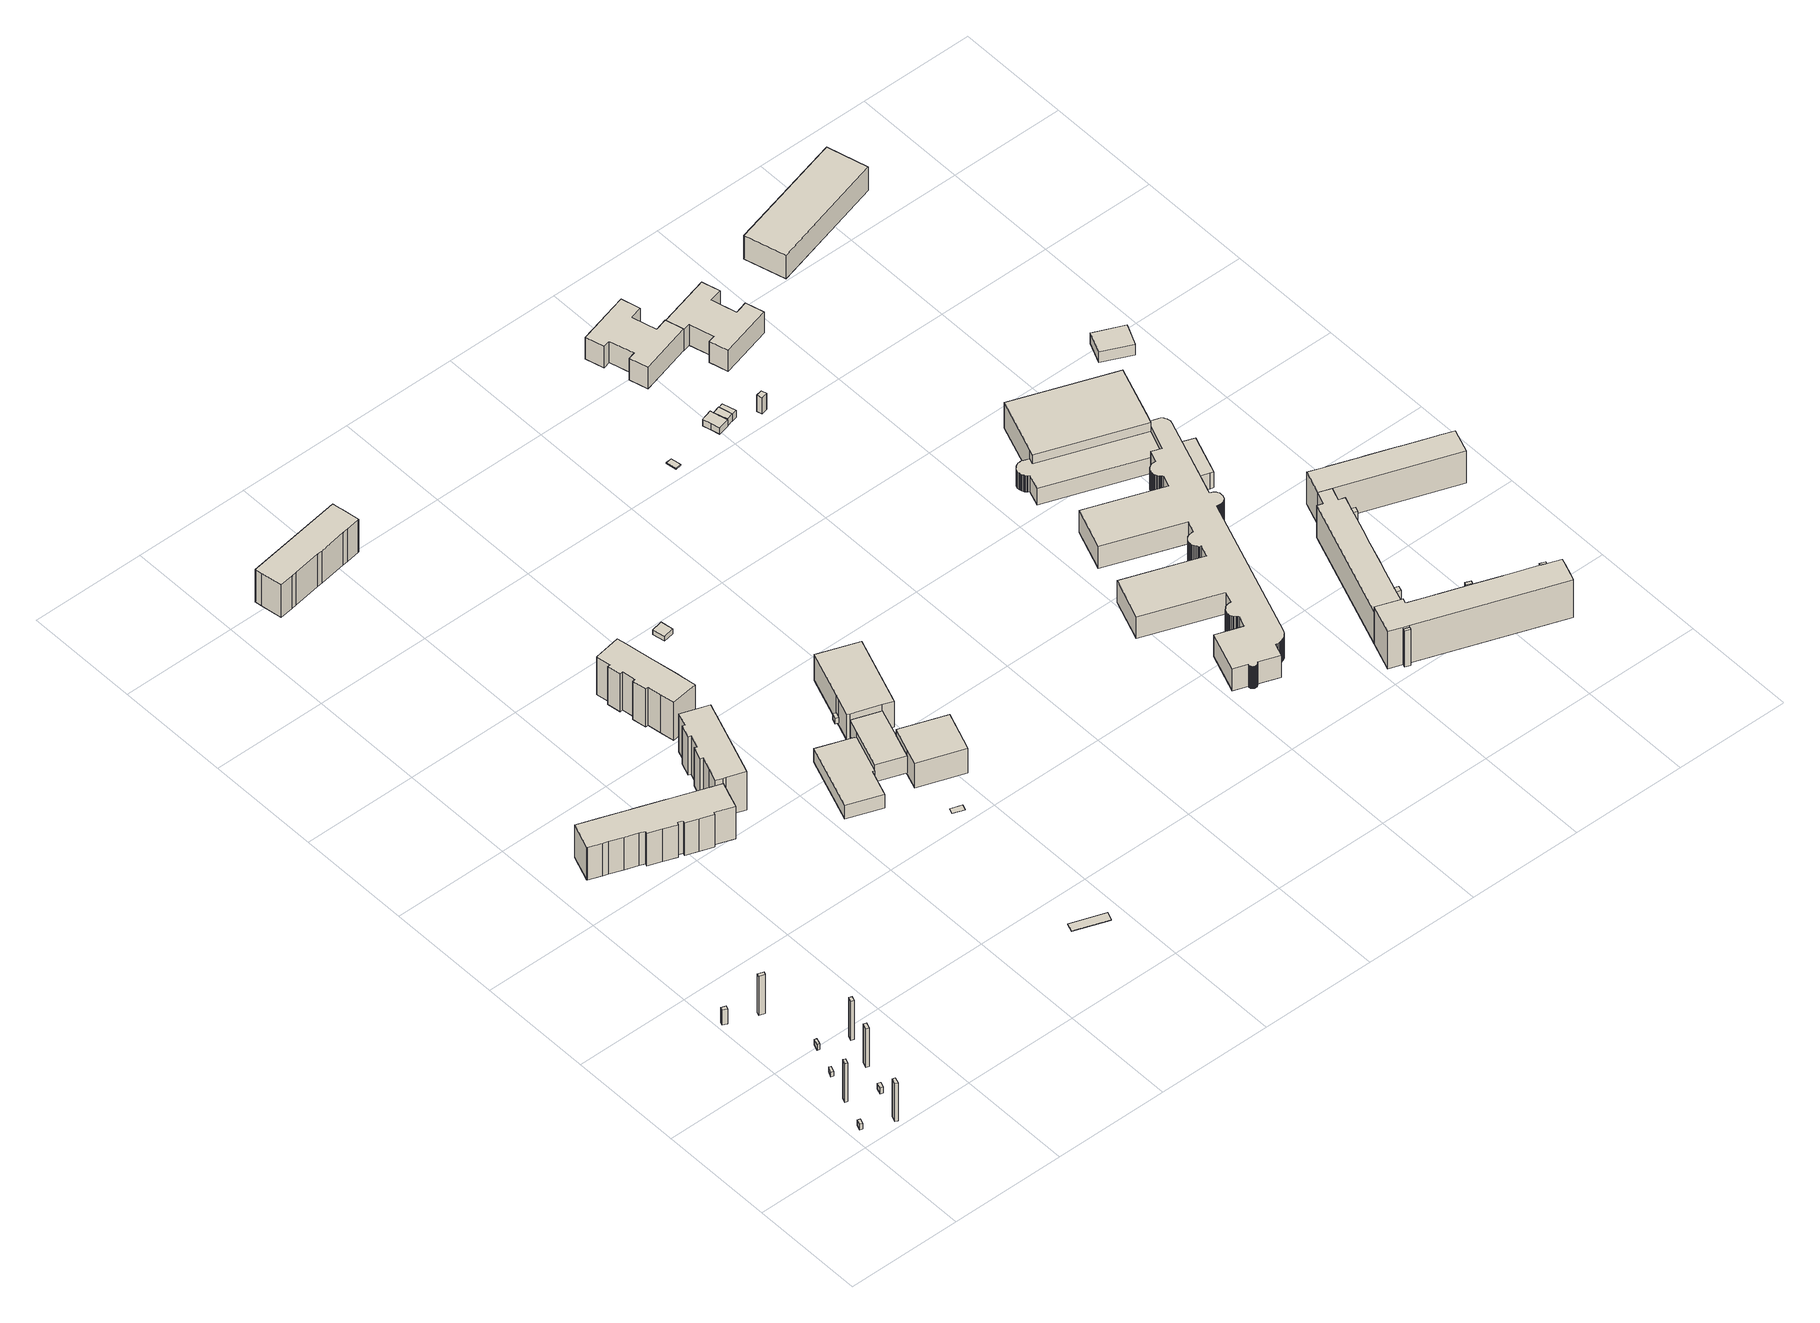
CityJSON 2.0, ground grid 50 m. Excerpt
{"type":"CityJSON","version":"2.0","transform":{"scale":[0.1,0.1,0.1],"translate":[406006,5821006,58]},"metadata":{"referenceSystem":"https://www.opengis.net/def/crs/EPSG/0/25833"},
"CityObjects":{
"building1":{"type":"Building","attributes":{"Gemeindeschluessel":"11000010","BezugspunktDach":"2200","function":"51009_1610","measuredHeight":3,"storeysAboveGround":0},"address":[{"country":"Germany","locality":"Berlin"}],"geometry":[{"type":"Solid","lod":"1","boundaries":[[[[0,1,2,3]],[[4,5,6,7]],[[4,7,3,2]],[[5,4,2,1]],[[6,5,1,0]],[[7,6,0,3]]]]}]},
"building2":{"type":"Building","attributes":{"Gemeindeschluessel":"11000010","BezugspunktDach":"2200","function":"51009_1610","measuredHeight":19.86,"storeysAboveGround":0},"address":[{"country":"Germany","locality":"Berlin"}],"geometry":[{"type":"Solid","lod":"1","boundaries":[[[[8,9,10,11]],[[12,13,14,15]],[[12,15,11,10]],[[13,12,10,9]],[[14,13,9,8]],[[15,14,8,11]]]]}]},
"building3":{"type":"Building","attributes":{"Gemeindeschluessel":"11000010","BezugspunktDach":"2200","function":"51009_1610","measuredHeight":19.66,"storeysAboveGround":0},"address":[{"country":"Germany","locality":"Berlin"}],"geometry":[{"type":"Solid","lod":"1","boundaries":[[[[16,17,18,19]],[[20,21,22,23]],[[20,23,19,18]],[[21,20,18,17]],[[22,21,17,16]],[[23,22,16,19]]]]}]},
"building4":{"type":"Building","attributes":{"Gemeindeschluessel":"11000010","BezugspunktDach":"2200","function":"51009_1610","measuredHeight":2.31,"storeysAboveGround":0},"address":[{"country":"Germany","locality":"Berlin"}],"geometry":[{"type":"Solid","lod":"1","boundaries":[[[[24,25,26,27]],[[28,29,30,31]],[[28,31,27,26]],[[29,28,26,25]],[[30,29,25,24]],[[31,30,24,27]]]]}]},
"building5":{"type":"Building","attributes":{"Gemeindeschluessel":"11000010","BezugspunktDach":"2200","function":"51009_1610","measuredHeight":7.82,"storeysAboveGround":0},"address":[{"country":"Germany","locality":"Berlin"}],"geometry":[{"type":"Solid","lod":"1","boundaries":[[[[32,33,34,35]],[[36,37,38,39]],[[36,39,35,34]],[[37,36,34,33]],[[38,37,33,32]],[[39,38,32,35]]]]}]},
"building6":{"type":"Building","attributes":{"Gemeindeschluessel":"11000010","BezugspunktDach":"2200","function":"51009_1610","measuredHeight":3,"storeysAboveGround":0},"address":[{"country":"Germany","locality":"Berlin"}],"geometry":[{"type":"Solid","lod":"1","boundaries":[[[[40,41,42,43]],[[44,45,46,47]],[[44,47,43,42]],[[45,44,42,41]],[[46,45,41,40]],[[47,46,40,43]]]]}]},
"building7":{"type":"Building","attributes":{"Gemeindeschluessel":"11000010","BezugspunktDach":"2200","function":"51009_1610","measuredHeight":3,"storeysAboveGround":0},"address":[{"country":"Germany","locality":"Berlin"}],"geometry":[{"type":"Solid","lod":"1","boundaries":[[[[48,49,50,51]],[[52,53,54,55]],[[52,55,51,50]],[[53,52,50,49]],[[54,53,49,48]],[[55,54,48,51]]]]}]},
"building8":{"type":"Building","attributes":{"Gemeindeschluessel":"11000010","BezugspunktDach":"2200","function":"51009_1610","measuredHeight":19.95,"storeysAboveGround":0},"address":[{"country":"Germany","locality":"Berlin"}],"geometry":[{"type":"Solid","lod":"1","boundaries":[[[[56,57,58,59]],[[60,61,62,63]],[[60,63,59,58]],[[61,60,58,57]],[[62,61,57,56]],[[63,62,56,59]]]]}]},
"building9":{"type":"Building","attributes":{"Gemeindeschluessel":"11000010","BezugspunktDach":"2200","function":"51009_1610","measuredHeight":20.15,"storeysAboveGround":0},"address":[{"country":"Germany","locality":"Berlin"}],"geometry":[{"type":"Solid","lod":"1","boundaries":[[[[64,65,66,67]],[[68,69,70,71]],[[68,71,67,66]],[[69,68,66,65]],[[70,69,65,64]],[[71,70,64,67]]]]}]},
"building10":{"type":"Building","attributes":{"Gemeindeschluessel":"11000010","BezugspunktDach":"2200","function":"51009_1610","measuredHeight":20.01,"storeysAboveGround":0},"address":[{"country":"Germany","locality":"Berlin"}],"geometry":[{"type":"Solid","lod":"1","boundaries":[[[[72,73,74,75]],[[76,77,78,79]],[[76,79,75,74]],[[77,76,74,73]],[[78,77,73,72]],[[79,78,72,75]]]]}]},
"building11":{"type":"Building","attributes":{"Gemeindeschluessel":"11000010","BezugspunktDach":"2200","function":"31001_1010","measuredHeight":16.95,"storeysAboveGround":5},"address":[{"country":"Germany","locality":"Berlin","thoroughfareNumber":"73, 75, 77, 79","thoroughfareName":"Riesaer Straße"}],"geometry":[{"type":"Solid","lod":"1","boundaries":[[[[80,81,82,83,84,85,86,87,88,89,90,91,92,93,94,95,96,97,98,99,100,101,102,103,104,105,106,107,108,109]],[[110,111,112,113,114,115,116,117,118,119,120,121,122,123,124,125,126,127,128,129,130,131,132,133,134,135,136,137,138,139]],[[110,139,109,108]],[[111,110,108,107]],[[112,111,107,106]],[[113,112,106,105]],[[114,113,105,104]],[[115,114,104,103]],[[116,115,103,102]],[[117,116,102,101]],[[118,117,101,100]],[[119,118,100,99]],[[120,119,99,98]],[[121,120,98,97]],[[122,121,97,96]],[[123,122,96,95]],[[124,123,95,94]],[[125,124,94,93]],[[126,125,93,92]],[[127,126,92,91]],[[128,127,91,90]],[[129,128,90,89]],[[130,129,89,88]],[[131,130,88,87]],[[132,131,87,86]],[[133,132,86,85]],[[134,133,85,84]],[[135,134,84,83]],[[136,135,83,82]],[[137,136,82,81]],[[138,137,81,80]],[[139,138,80,109]]]]}]},
"building12":{"type":"Building","attributes":{"Gemeindeschluessel":"11000010","BezugspunktDach":"2200","function":"31001_1010","measuredHeight":19.82,"storeysAboveGround":6},"address":[{"country":"Germany","locality":"Berlin","thoroughfareNumber":"1, 3, 5","thoroughfareName":"Lichtenhainer Straße"}],"geometry":[{"type":"Solid","lod":"1","boundaries":[[[[140,141,142,143,144,145,146,147,148,149,150,151,152,153,154,155,156]],[[157,158,159,160,161,162,163,164,165,166,167,168,169,170,171,172,173]],[[157,173,156,155]],[[158,157,155,154]],[[159,158,154,153]],[[160,159,153,152]],[[161,160,152,151]],[[162,161,151,150]],[[163,162,150,149]],[[164,163,149,148]],[[165,164,148,147]],[[166,165,147,146]],[[167,166,146,145]],[[168,167,145,144]],[[169,168,144,143]],[[170,169,143,142]],[[171,170,142,141]],[[172,171,141,140]],[[173,172,140,156]]]]}]},
"building13":{"type":"Building","attributes":{"Gemeindeschluessel":"11000010","BezugspunktDach":"2200","function":"31001_1010","measuredHeight":16.89,"storeysAboveGround":5},"address":[{"country":"Germany","locality":"Berlin","thoroughfareNumber":"33, 35, 37","thoroughfareName":"Martin-Riesenburger-Straße"}],"geometry":[{"type":"Solid","lod":"1","boundaries":[[[[174,175,176,177,178,179,180,181,182,183,184,185,186,187,188]],[[189,190,191,192,193,194,195,196,197,198,199,200,201,202,203]],[[189,203,188,187]],[[190,189,187,186]],[[191,190,186,185]],[[192,191,185,184]],[[193,192,184,183]],[[194,193,183,182]],[[195,194,182,181]],[[196,195,181,180]],[[197,196,180,179]],[[198,197,179,178]],[[199,198,178,177]],[[200,199,177,176]],[[201,200,176,175]],[[202,201,175,174]],[[203,202,174,188]]]]}]},
"building14":{"type":"Building","attributes":{"Gemeindeschluessel":"11000010","BezugspunktDach":"2200","function":"51009_1610","measuredHeight":0.361,"storeysAboveGround":0},"address":[{"country":"Germany","locality":"Berlin"}],"geometry":[{"type":"Solid","lod":"1","boundaries":[[[[204,205,206,207]],[[208,209,210,211]],[[208,211,207,206]],[[209,208,206,205]],[[210,209,205,204]],[[211,210,204,207]]]]}]},
"building15":{"type":"Building","attributes":{"Gemeindeschluessel":"11000010","BezugspunktDach":"2200","function":"31001_1010","measuredHeight":19.79,"storeysAboveGround":6},"address":[{"country":"Germany","locality":"Berlin","thoroughfareNumber":"11, 13, 9","thoroughfareName":"Lichtenhainer Straße"}],"geometry":[{"type":"Solid","lod":"1","boundaries":[[[[212,213,214,215,216,217,218,219,220,221,222,223,224,225,226,227,228,229,230]],[[231,232,233,234,235,236,237,238,239,240,241,242,243,244,245,246,247,248,249]],[[231,249,230,229]],[[232,231,229,228]],[[233,232,228,227]],[[234,233,227,226]],[[235,234,226,225]],[[236,235,225,224]],[[237,236,224,223]],[[238,237,223,222]],[[239,238,222,221]],[[240,239,221,220]],[[241,240,220,219]],[[242,241,219,218]],[[243,242,218,217]],[[244,243,217,216]],[[245,244,216,215]],[[246,245,215,214]],[[247,246,214,213]],[[248,247,213,212]],[[249,248,212,230]]]]}]},
"building16":{"type":"Building","attributes":{"Gemeindeschluessel":"11000010","BezugspunktDach":"2200","function":"31001_3021","measuredHeight":7.06,"storeysAboveGround":1},"address":[{"country":"Germany","locality":"Berlin","thoroughfareNumber":"2 (1)","thoroughfareName":"Lichtenhainer Straße"}],"geometry":[{"type":"Solid","lod":"1","boundaries":[[[[250,251,252,253,254,255,256,257]],[[258,259,260,261,262,263,264,265]],[[258,265,257,256]],[[259,258,256,255]],[[260,259,255,254]],[[261,260,254,253]],[[262,261,253,252]],[[263,262,252,251]],[[264,263,251,250]],[[265,264,250,257]]]]}]},
"building17":{"type":"Building","attributes":{"Gemeindeschluessel":"11000010","BezugspunktDach":"2200","function":"31001_2000","measuredHeight":0.036,"storeysAboveGround":1},"address":[{"country":"Germany","locality":"Berlin","thoroughfareNumber":"2 (2)","thoroughfareName":"Lichtenhainer Straße"}],"geometry":[{"type":"Solid","lod":"1","boundaries":[[[[266,267,268,269]],[[270,271,272,273]],[[270,273,269,268]],[[271,270,268,267]],[[272,271,267,266]],[[273,272,266,269]]]]}]},
"building18":{"type":"Building","attributes":{"name":"Sabine-Ball-Grundschule Kita","Gemeindeschluessel":"11000010","function":"31001_3021"},"address":[{"country":"Germany","locality":"Berlin","thoroughfareNumber":"2","thoroughfareName":"Lichtenhainer Straße"},{"country":"Germany","locality":"Berlin","thoroughfareNumber":"79A","thoroughfareName":"Riesaer Straße"}],"children":["building18-1","building18-2","building18-3","building18-4"]},
"building18-1":{"type":"BuildingPart","attributes":{"BezugspunktDach":"2200","measuredHeight":12.83,"storeysAboveGround":3},"parents":["building18"],"geometry":[{"type":"Solid","lod":"1","boundaries":[[[[274,275,276,277,278]],[[279,280,281,282,283]],[[279,283,278,277]],[[280,279,277,276],[284,285,286,287]],[[281,280,276,275]],[[282,281,275,274]],[[283,282,274,278]],[[286,285,284,287]]]]}]},
"building18-2":{"type":"BuildingPart","attributes":{"BezugspunktDach":"2200","measuredHeight":8.71,"storeysAboveGround":3},"parents":["building18"],"geometry":[{"type":"MultiSurface","lod":"1","boundaries":[[[287,286,288,289,290,291]],[[292,293,294,285,284,295]],[[292,295,291,290]],[[293,292,290,289]],[[285,294,288,286]],[[295,284,287,291]],[[294,293,296,289,288]],[[285,297,286,287,284]]]}]},
"building18-3":{"type":"BuildingPart","attributes":{"BezugspunktDach":"2200","measuredHeight":3,"storeysAboveGround":3},"parents":["building18"],"geometry":[{"type":"Solid","lod":"1","boundaries":[[[[298,299,300,301]],[[302,303,304,305]],[[302,305,301,300]],[[303,302,300,299]],[[305,304,298,301]],[[303,299,298,304]]]]}]},
"building18-4":{"type":"BuildingPart","attributes":{"BezugspunktDach":"2200","measuredHeight":13.32,"storeysAboveGround":3},"parents":["building18"],"geometry":[{"type":"MultiSurface","lod":"1","boundaries":[[[306,307,308,309,310,311,312,313]],[[314,315,316,317,318,319,320,321]],[[314,321,313,312]],[[315,314,304,303,299,298,312,311]],[[316,315,311,310]],[[317,316,310,309]],[[318,317,309,308]],[[319,318,308,307]],[[289,288,307,306]],[[320,319,294,293]],[[321,320,306,313]],[[298,299,303,304]],[[293,294,288,289]]]}]},
"building19":{"type":"Building","attributes":{"Gemeindeschluessel":"11000010","BezugspunktDach":"2200","function":"31001_2520","measuredHeight":2.56,"storeysAboveGround":1},"address":[{"country":"Germany","locality":"Berlin","thoroughfareNumber":"9 (1)","thoroughfareName":"Lichtenhainer Straße"}],"geometry":[{"type":"Solid","lod":"1","boundaries":[[[[322,323,324,325]],[[326,327,328,329]],[[326,329,325,324]],[[327,326,324,323]],[[328,327,323,322]],[[329,328,322,325]]]]}]},
"building20":{"type":"Building","attributes":{"Gemeindeschluessel":"11000010","BezugspunktDach":"2200","function":"51009_1611","measuredHeight":0.536,"storeysAboveGround":0},"address":[{"country":"Germany","locality":"Berlin"}],"geometry":[{"type":"Solid","lod":"1","boundaries":[[[[330,331,332,333]],[[334,335,336,337]],[[334,337,333,332]],[[335,334,332,331]],[[336,335,331,330]],[[337,336,330,333]]]]}]},
"building21":{"type":"Building","attributes":{"Gemeindeschluessel":"11000010","BezugspunktDach":"2200","function":"31001_2723","measuredHeight":3.78,"storeysAboveGround":1},"address":[{"country":"Germany","locality":"Berlin","thoroughfareNumber":"14 (1)","thoroughfareName":"Lichtenhainer Straße"}],"geometry":[{"type":"Solid","lod":"1","boundaries":[[[[338,339,340,341,342,343,344]],[[345,346,347,348,349,350,351]],[[345,351,344,343]],[[346,345,343,342]],[[347,346,342,341]],[[348,347,341,340]],[[349,348,340,339]],[[350,349,339,338]],[[351,350,338,344]]]]}]},
"building22":{"type":"Building","attributes":{"Gemeindeschluessel":"11000010","BezugspunktDach":"2200","function":"51009_1610","measuredHeight":4.01,"storeysAboveGround":0},"address":[{"country":"Germany","locality":"Berlin"}],"geometry":[{"type":"Solid","lod":"1","boundaries":[[[[352,353,354,355,356]],[[357,358,359,360,361]],[[357,361,356,355]],[[358,357,355,354]],[[359,358,354,353]],[[360,359,353,352]],[[361,360,352,356]]]]}]},
"building23":{"type":"Building","attributes":{"Gemeindeschluessel":"11000010","BezugspunktDach":"2200","function":"31001_2723","measuredHeight":3.41,"storeysAboveGround":1},"address":[{"country":"Germany","locality":"Berlin","thoroughfareNumber":"14 (2)","thoroughfareName":"Lichtenhainer Straße"}],"geometry":[{"type":"Solid","lod":"1","boundaries":[[[[362,363,364,365]],[[366,367,368,369]],[[366,369,365,364]],[[367,366,364,363]],[[368,367,363,362]],[[369,368,362,365]]]]}]},
"building24":{"type":"Building","attributes":{"Gemeindeschluessel":"11000010","BezugspunktDach":"2200","function":"31001_3021","measuredHeight":11.07,"storeysAboveGround":3},"address":[{"country":"Germany","locality":"Berlin","thoroughfareNumber":"73 (2)","thoroughfareName":"Adele-Sandrock-Straße"}],"geometry":[{"type":"Solid","lod":"1","boundaries":[[[[370,371,372,373,374,375,376,377,378,379,380,381]],[[382,383,384,385,386,387,388,389,390,391,392,393]],[[382,393,381,380]],[[383,382,380,379]],[[384,383,379,378]],[[385,384,378,377]],[[386,385,377,376]],[[387,386,376,375]],[[388,387,375,374]],[[389,388,374,373]],[[390,389,373,372]],[[391,390,372,371]],[[392,391,371,370]],[[393,392,370,381]]]]}]},
"building25":{"type":"Building","attributes":{"Gemeindeschluessel":"11000010","BezugspunktDach":"2200","function":"31001_2723","measuredHeight":8.47,"storeysAboveGround":1},"address":[{"country":"Germany","locality":"Berlin","thoroughfareNumber":"14 (3)","thoroughfareName":"Lichtenhainer Straße"}],"geometry":[{"type":"Solid","lod":"1","boundaries":[[[[394,395,396,397]],[[398,399,400,401]],[[398,401,397,396]],[[399,398,396,395]],[[400,399,395,394]],[[401,400,394,397]]]]}]},
"building26":{"type":"Building","attributes":{"name":"Kolibri-Grundschule","Gemeindeschluessel":"11000010","function":"31001_3021"},"address":[{"country":"Germany","locality":"Berlin","thoroughfareNumber":"9","thoroughfareName":"Schönewalder Straße"}],"children":["building26-1","building26-2","building26-3"]},
"building26-1":{"type":"BuildingPart","attributes":{"BezugspunktDach":"2200","measuredHeight":11.46,"storeysAboveGround":3},"parents":["building26"],"geometry":[{"type":"MultiSurface","lod":"1","boundaries":[[[402,403,404,405,406,407,408,409,410,411,412,413,414,415,416,417,418,419,420,421,422,423,424,425,426,427,428,429,430,431,432,433,434,435,436,437,438,439,440,441,442,443,444,445,446,447,448,449,450,451,452,453,454,455,456,457,458,459,460,461,462,463,464,465,466,467,468,469,470,471,472,473,474,475,476,477,478,479,480,481,482,483,484,485,486,487,488,489,490,491,492,493,494,495,496,497,498,499,500,501,502,503,504,505,506,507,508,509,510,511,512,513,514,515,516,517,518,519,520,521,522,523,524,525,526,527,528,529,530,531,532,533,534,535,536,537,538,539,540,541,542,543,544,545,546,547,548,549,550,551,552,553,554,555,556,557,558,559,560,561,562,563,564]],[[565,566,567,568,569,570,571,572,573,574,575,576,577,578,579,580,581,582,583,584,585,586,587,588,589,590,591,592,593,594,595,596,597,598,599,600,601,602,603,604,605,606,607,608,609,610,611,612,613,614,615,616,617,618,619,620,621,622,623,624,625,626,627,628,629,630,631,632,633,634,635,636,637,638,639,640,641,642,643,644,645,646,647,648,649,650,651,652,653,654,655,656,657,658,659,660,661,662,663,664,665,666,667,668,669,670,671,672,673,674,675,676,677,678,679,680,681,682,683,684,685,686,687,688,689,690,691,692,693,694,695,696,697,698,699,700,701,702,703,704,705,706,707,708,709,710,711,712,713,714,715,716,717,718,719,720,721,722,723,724,725,726,727]],[[565,727,564,563]],[[566,565,563,562]],[[567,566,562,561]],[[568,567,561,560]],[[569,568,560,559]],[[570,569,559,558]],[[571,570,558,557]],[[572,571,557,556]],[[573,572,556,555]],[[574,573,555,554]],[[575,574,554,553]],[[576,575,553,552]],[[577,576,552,551]],[[578,577,551,550]],[[579,578,550,549]],[[580,579,549,548]],[[581,580,548,547]],[[582,581,547,546]],[[583,582,546,545]],[[584,583,545,544]],[[585,584,544,543]],[[586,585,543,542]],[[587,586,542,541]],[[588,587,541,540]],[[589,588,540,539]],[[590,589,539,538]],[[591,590,538,537]],[[592,591,537,536]],[[593,592,536,535]],[[594,593,535,534]],[[595,594,534,533]],[[596,595,533,532]],[[597,596,532,531]],[[598,597,531,530]],[[599,598,530,529]],[[600,599,529,528]],[[601,600,528,527]],[[602,601,527,526]],[[603,602,526,525]],[[604,603,525,524]],[[605,604,524,523]],[[606,605,523,522]],[[607,606,522,521]],[[608,607,521,520]],[[609,608,520,519]],[[610,609,519,518]],[[611,610,518,517]],[[612,611,517,516]],[[613,612,516,515]],[[614,613,515,514]],[[615,614,514,513]],[[616,615,513,512]],[[617,616,512,511]],[[618,617,511,510]],[[619,618,510,509]],[[620,619,509,508]],[[621,620,508,507]],[[622,621,507,506]],[[728,729,622,506,505]],[[730,728,623,505,504]],[[625,624,504,503]],[[626,625,503,502]],[[627,626,502,501]],[[628,627,501,500]],[[629,628,500,499]],[[630,629,499,498]],[[631,630,498,497]],[[632,631,497,496]],[[633,632,496,495]],[[634,633,495,494]],[[635,634,494,493]],[[636,635,493,492]],[[637,636,492,491]],[[638,637,491,490]],[[639,638,490,489]],[[640,639,640,731,732,733,489,488]],[[641,640,488,487]],[[642,641,487,486]],[[643,642,486,485]],[[644,643,485,484]],[[645,644,484,483]],[[646,645,483,482]],[[647,646,482,481]],[[648,647,481,480]],[[649,648,480,479]],[[650,649,479,478]],[[651,650,478,477]],[[652,651,477,476]],[[653,652,476,475]],[[654,653,475,474]],[[655,654,474,473]],[[656,655,473,472]],[[657,656,472,471]],[[658,657,471,470]],[[659,658,470,469]],[[660,659,469,468]],[[661,660,468,467]],[[662,661,467,466]],[[663,662,466,465]],[[664,663,465,464]],[[665,664,464,463]],[[666,665,463,462]],[[667,666,462,461]],[[668,667,461,460]],[[669,668,460,459]],[[670,669,459,458]],[[671,670,458,457]],[[672,671,457,456]],[[673,672,456,455]],[[674,673,455,454]],[[675,674,454,453]],[[676,675,453,452]],[[677,676,452,451]],[[678,677,451,450]],[[679,678,450,449]],[[680,679,449,448]],[[681,680,448,447]],[[682,681,447,446]],[[683,682,446,445]],[[684,683,445,444]],[[685,684,444,443]],[[686,685,443,442]],[[687,686,442,441]],[[688,687,441,440]],[[689,688,440,439]],[[690,689,439,438]],[[691,690,438,437]],[[692,691,437,436]],[[693,692,436,435]],[[694,693,435,434]],[[695,694,434,433]],[[696,695,433,432]],[[697,696,432,431]],[[698,697,431,430]],[[699,698,430,429]],[[700,699,429,428]],[[701,700,428,427]],[[702,701,427,426]],[[703,702,426,425]],[[704,703,425,424]],[[705,704,424,423]],[[706,705,423,422]],[[707,706,422,421]],[[708,707,421,420]],[[709,708,420,419]],[[710,709,419,418]],[[711,710,418,417]],[[712,711,417,416]],[[713,712,416,415]],[[714,713,415,414]],[[715,714,414,413]],[[716,715,413,412]],[[717,716,412,411]],[[718,717,411,410]],[[719,718,410,409]],[[720,719,409,408]],[[721,720,408,407]],[[722,721,407,406]],[[723,722,406,405]],[[724,723,405,404]],[[725,724,404,403]],[[726,725,403,402]],[[727,726,402,564]],[[734,623,622,729,728]],[[624,623,728,730]],[[733,732,731,640,639]]]}]},
"building26-2":{"type":"BuildingPart","attributes":{"BezugspunktDach":"2200","measuredHeight":8.05,"storeysAboveGround":3},"parents":["building26"],"geometry":[{"type":"MultiSurface","lod":"1","boundaries":[[[735,736,737,732,731]],[[639,738,739,740,640]],[[738,639,732,737]],[[739,738,737,736]],[[740,739,736,735]],[[640,740,735,731]],[[640,741,731,732,639]]]}]},
"building26-3":{"type":"BuildingPart","attributes":{"BezugspunktDach":"2200","measuredHeight":8.52,"storeysAboveGround":3},"parents":["building26"],"geometry":[{"type":"MultiSurface","lod":"1","boundaries":[[[729,728,730,742,743,744,745,746,747,748,749,750,751,752,753,754,755,756,757,758,759,760,761,762,763,764,765,766,767,768,769]],[[770,771,772,773,774,775,776,777,778,779,780,781,782,783,784,785,786,787,788,789,790,791,792,793,794,795,796,797,798,799,800]],[[770,800,769,768]],[[771,770,768,767]],[[772,771,767,766]],[[773,772,766,765]],[[774,773,765,764]],[[775,774,764,763]],[[776,775,763,762]],[[777,776,762,761]],[[778,777,761,760]],[[779,778,760,759]],[[780,779,759,758]],[[781,780,758,757]],[[782,781,757,756]],[[783,782,756,755]],[[784,783,755,754]],[[785,784,754,753]],[[786,785,753,752]],[[787,786,752,751]],[[788,787,751,750]],[[789,788,750,749]],[[790,789,749,748]],[[791,790,748,747]],[[792,791,747,746]],[[793,792,746,745]],[[794,793,745,744]],[[795,794,744,743]],[[796,795,743,742]],[[797,796,742,730]],[[798,797,730,624,623,728]],[[799,798,623,622]],[[800,799,729,769]],[[728,623,624,730]],[[622,623,728,729]]]}]},
"building27":{"type":"Building","attributes":{"Gemeindeschluessel":"11000010","BezugspunktDach":"2200","function":"31001_3021","measuredHeight":10.88,"storeysAboveGround":3},"address":[{"country":"Germany","locality":"Berlin","thoroughfareNumber":"73 (1)","thoroughfareName":"Adele-Sandrock-Straße"}],"geometry":[{"type":"Solid","lod":"1","boundaries":[[[[801,802,803,804,805,806,807,808,809,810,811,812]],[[813,814,815,816,817,818,819,820,821,822,823,824]],[[813,824,812,811]],[[814,813,811,810]],[[815,814,810,809]],[[816,815,809,808]],[[817,816,808,807]],[[818,817,807,806]],[[819,818,806,805]],[[820,819,805,804]],[[821,820,804,803]],[[822,821,803,802]],[[823,822,802,801]],[[824,823,801,812]]]]}]},
"building28":{"type":"Building","attributes":{"Gemeindeschluessel":"11000010","function":"31001_1010"},"address":[{"country":"Germany","locality":"Berlin","thoroughfareNumber":"2, 4, 6, 8","thoroughfareName":"Schönewalder Straße"}],"children":["building28-1","building28-2","building28-3","building28-4","building28-5"]},
"building28-1":{"type":"BuildingPart","attributes":{"BezugspunktDach":"2200","measuredHeight":16.58,"storeysAboveGround":5},"parents":["building28"],"geometry":[{"type":"MultiSurface","lod":"1","boundaries":[[[825,826,827,828,829,830,831,832,833,834,835,836,837,838,839,840]],[[841,842,843,844,845,846,847,848,849,850,851,852,853,854,855,856]],[[841,856,840,839]],[[842,841,839,838]],[[843,842,838,837]],[[844,843,837,836]],[[845,844,836,835]],[[846,845,835,834]],[[847,846,834,833]],[[848,847,857,858]],[[849,848,832,831]],[[859,860,849,831,830]],[[851,850,830,829]],[[861,862,829,828]],[[852,851,863,864]],[[853,852,828,827]],[[854,853,827,865,866]],[[855,854,826,825]],[[856,855,825,840]],[[858,857,833,832]],[[850,849,860,859]],[[864,863,862,861]],[[866,865,827,826]]]}]},
"building28-2":{"type":"BuildingPart","attributes":{"BezugspunktDach":"2200","measuredHeight":3,"storeysAboveGround":5},"parents":["building28"],"geometry":[{"type":"Solid","lod":"1","boundaries":[[[[867,868,862,861]],[[863,869,870,864]],[[869,863,862,868]],[[870,869,868,867]],[[864,870,867,861]],[[863,864,861,862]]]]}]},
"building28-3":{"type":"BuildingPart","attributes":{"BezugspunktDach":"2200","measuredHeight":16.95,"storeysAboveGround":5},"parents":["building28"],"geometry":[{"type":"MultiSurface","lod":"1","boundaries":[[[871,872,873,874]],[[865,875,876,866]],[[827,826,874,873]],[[875,865,873,872]],[[876,875,872,871]],[[866,876,871,874]],[[865,866,877,826,827]]]}]},
"building28-4":{"type":"BuildingPart","attributes":{"BezugspunktDach":"2200","measuredHeight":3,"storeysAboveGround":5},"parents":["building28"],"geometry":[{"type":"Solid","lod":"1","boundaries":[[[[878,879,860,859]],[[849,880,881,850]],[[850,859,850,849]],[[880,849,860,879]],[[881,880,879,878]],[[850,881,878,859]],[[849,850,859,860]]]]}]},
"building28-5":{"type":"BuildingPart","attributes":{"BezugspunktDach":"2200","measuredHeight":16.93,"storeysAboveGround":5},"parents":["building28"],"geometry":[{"type":"MultiSurface","lod":"1","boundaries":[[[882,883,884,885]],[[857,886,887,858]],[[833,832,885,884]],[[886,857,884,883]],[[887,886,883,882]],[[858,887,882,885]],[[857,858,832,833]]]}]},
"building29":{"type":"Building","attributes":{"Gemeindeschluessel":"11000010","function":"31001_1010"},"address":[{"country":"Germany","locality":"Berlin","thoroughfareNumber":"81, 83, 85, 87, 89","thoroughfareName":"Riesaer Straße"}],"children":["building29-1","building29-2","building29-3","building29-4","building29-5","building29-6"]},
"building29-1":{"type":"BuildingPart","attributes":{"BezugspunktDach":"2200","measuredHeight":19.5,"storeysAboveGround":6},"parents":["building29"],"geometry":[{"type":"MultiSurface","lod":"1","boundaries":[[[888,889,890,891,892,893,894,895,896,897,898,899,900,901,902,903,904,905]],[[906,907,908,909,910,911,912,913,914,915,916,917,918,919,920,921,922,923]],[[906,923,905,904]],[[907,906,904,903]],[[908,907,903,902]],[[909,908,902,901]],[[924,925,901,900]],[[910,909,926,927]],[[911,910,900,899]],[[912,911,928,929]],[[913,912,898,897]],[[897,930,931]],[[932,933,895,894]],[[916,915,934,935]],[[918,917,893,892]],[[919,918,892,891]],[[920,919,891,890]],[[921,920,890,889]],[[922,921,936,921,922,937,938,889,888]],[[923,922,888,905]],[[927,926,925,924]],[[929,928,899,898]],[[939,940,941,942,943]],[[935,934,933,932]],[[938,937,922,921,936]]]}]},
"building29-2":{"type":"BuildingPart","attributes":{"BezugspunktDach":"2200","measuredHeight":3.77,"storeysAboveGround":6},"parents":["building29"],"geometry":[{"type":"Solid","lod":"1","boundaries":[[[[943,944,945,942]],[[946,947,940,941]],[[946,941,942,945]],[[947,946,945,944]],[[940,947,944,943]],[[941,940,943,942]]]]}]},
"building29-3":{"type":"BuildingPart","attributes":{"BezugspunktDach":"2200","measuredHeight":19.73,"storeysAboveGround":6},"parents":["building29"],"geometry":[{"type":"MultiSurface","lod":"1","boundaries":[[[948,949,950,951]],[[952,953,929,928]],[[952,928,951,950]],[[953,952,950,949]],[[929,953,949,948]],[[954,899,898,955,948,951]],[[928,929,955,898,899,954]]]}]},
"building29-4":{"type":"BuildingPart","attributes":{"BezugspunktDach":"2200","measuredHeight":19.01,"storeysAboveGround":6},"parents":["building29"],"geometry":[{"type":"MultiSurface","lod":"1","boundaries":[[[932,956,957,933]],[[958,959,935,934]],[[958,934,933,957]],[[959,958,957,956]],[[935,959,956,932]],[[934,935,960,932,933,961]]]}]},
"building29-5":{"type":"BuildingPart","attributes":{"BezugspunktDach":"2200","measuredHeight":11.18,"storeysAboveGround":6},"parents":["building29"],"geometry":[{"type":"Solid","lod":"1","boundaries":[[[[924,962,963,925]],[[964,965,927,926]],[[964,926,925,963]],[[965,964,963,962]],[[927,965,962,924]],[[927,924,925,926]]]]}]},
"building29-6":{"type":"BuildingPart","attributes":{"BezugspunktDach":"2200","measuredHeight":18.68,"storeysAboveGround":6},"parents":["building29"],"geometry":[{"type":"Solid","lod":"1","boundaries":[[[[966,938,937,967]],[[922,921,968,969]],[[922,969,967,937]],[[968,921,938,966]],[[969,968,966,967]],[[922,937,938,921]]]]}]},
"building30":{"type":"Building","attributes":{"Gemeindeschluessel":"11000010","BezugspunktDach":"2200","function":"31001_3021","measuredHeight":13.22,"storeysAboveGround":2},"address":[{"country":"Germany","locality":"Berlin","thoroughfareNumber":"9 (1)","thoroughfareName":"Schönewalder Straße"}],"geometry":[{"type":"Solid","lod":"1","boundaries":[[[[970,971,972,973,974,975]],[[795,976,977,978,797,796]],[[795,796,975,974]],[[976,795,974,973]],[[977,976,973,972]],[[978,977,972,971]],[[797,978,971,970]],[[796,797,970,975]]]]}]},
"building31":{"type":"Building","attributes":{"Gemeindeschluessel":"11000010","function":"31001_1010"},"address":[{"country":"Germany","locality":"Berlin","thoroughfareNumber":"11, 13, 7, 9","thoroughfareName":"Branitzer Straße"}],"children":["building31-1","building31-2","building31-3","building31-4","building31-5"]},
"building31-1":{"type":"BuildingPart","attributes":{"BezugspunktDach":"2200","measuredHeight":16.55,"storeysAboveGround":5},"parents":["building31"],"geometry":[{"type":"MultiSurface","lod":"1","boundaries":[[[836,979,980,981,982,983,984,985,986,987,988,989,837]],[[990,991,992,993,994,995,996,997,998,999,1000,844,843]],[[990,843,837,989]],[[991,990,989,988]],[[1001,1002,988,987]],[[992,991,1003,1004]],[[993,992,987,986]],[[1005,1006,1007,1008,994,993,986,985]],[[995,994,985,984]],[[996,995,1009,1010,1011,1012,984,983]],[[997,996,983,982]],[[1013,1014,1015,982,981]],[[999,998,981,980]],[[1000,999,980,979]],[[844,1000,979,836]],[[843,844,836,837]],[[1004,1003,1002,1001]],[[1008,1007,1006,1005]],[[1012,1011,1010,1009]],[[998,997,1015,1014,1013]]]}]},
"building31-2":{"type":"BuildingPart","attributes":{"BezugspunktDach":"2200","measuredHeight":2.31,"storeysAboveGround":5},"parents":["building31"],"geometry":[{"type":"Solid","lod":"1","boundaries":[[[[1013,1016,1017,1014]],[[1018,1019,998,997]],[[1018,997,1014,1017]],[[1019,1018,1017,1016]],[[998,1019,1016,1013]],[[997,998,997,1014]],[[1013,1014,997,998]]]]}]},
"building31-3":{"type":"BuildingPart","attributes":{"BezugspunktDach":"2200","measuredHeight":2.09,"storeysAboveGround":5},"parents":["building31"],"geometry":[{"type":"Solid","lod":"1","boundaries":[[[[1001,1020,1021,1002]],[[1022,1023,1004,1003]],[[1022,1003,1002,1021]],[[1023,1022,1021,1020]],[[1004,1023,1020,1001]],[[1004,1001,1002,1003]]]]}]},
"building31-4":{"type":"BuildingPart","attributes":{"BezugspunktDach":"2200","measuredHeight":2.18,"storeysAboveGround":5},"parents":["building31"],"geometry":[{"type":"Solid","lod":"1","boundaries":[[[[1005,1024,1025,1006]],[[1026,1027,1008,1007]],[[1026,1007,1006,1025]],[[1027,1026,1025,1024]],[[1008,1027,1024,1005]],[[1007,1008,1005,1006]]]]}]},
"building31-5":{"type":"BuildingPart","attributes":{"BezugspunktDach":"2200","measuredHeight":3,"storeysAboveGround":5},"parents":["building31"],"geometry":[{"type":"MultiSurface","lod":"1","boundaries":[[[1011,1028,1029,1012]],[[1030,1031,1010,1009]],[[1030,1009,1012,1029]],[[1031,1030,1029,1028]],[[1010,1031,1028,1011]],[[1009,1010,1032,1011,1012]]]}]},
"building32":{"type":"Building","attributes":{"Gemeindeschluessel":"11000010","BezugspunktDach":"2200","function":"31001_3021","measuredHeight":12.14,"storeysAboveGround":3},"address":[{"country":"Germany","locality":"Berlin","thoroughfareNumber":"73","thoroughfareName":"Adele-Sandrock-Straße"}],"geometry":[{"type":"Solid","lod":"1","boundaries":[[[[1033,1034,1035,1036]],[[1037,1038,1039,1040]],[[1037,1040,1036,1035]],[[1038,1037,1035,1034]],[[1039,1038,1034,1033]],[[1040,1039,1033,1036]]]]}]},
"building33":{"type":"Building","attributes":{"Gemeindeschluessel":"11000010","BezugspunktDach":"2200","function":"31001_2500","measuredHeight":5.46,"storeysAboveGround":1},"address":[{"country":"Germany","locality":"Berlin","thoroughfareNumber":"23 (1)","thoroughfareName":"Adele-Sandrock-Straße"}],"geometry":[{"type":"Solid","lod":"1","boundaries":[[[[1041,1042,1043,1044]],[[1045,1046,1047,1048]],[[1045,1048,1044,1043]],[[1046,1045,1043,1042]],[[1047,1046,1042,1041]],[[1048,1047,1041,1044]]]]}]}
},
"vertices":[
[39,57,66],[47,79,66],[36,83,66],[28,61,66],[36,83,36],[47,79,36],[39,57,36],[28,61,36],
[90,197,237],[98,219,237],[87,223,237],[78,201,237],[87,223,38],[98,219,38],[90,197,38],[78,201,38],
[167,8,228],[176,34,228],[164,38,228],[155,13,228],[164,38,31],[176,34,31],[167,8,31],[155,13,31],
[137,328,61],[147,354,61],[137,358,61],[126,332,61],[137,358,37],[147,354,37],[137,328,37],[126,332,37],
[25,786,110],[30,800,110],[10,808,110],[5,794,110],[10,808,32],[30,800,32],[25,786,32],[5,794,32],
[217,147,65],[226,171,65],[214,176,65],[205,151,65],[214,176,35],[226,171,35],[217,147,35],[205,151,35],
[187,464,67],[196,490,67],[187,493,67],[177,467,67],[187,493,37],[196,490,37],[187,464,37],[177,467,37],
[267,281,235],[276,307,235],[264,312,235],[254,286,235],[264,312,35],[276,307,35],[267,281,35],[254,286,35],
[163,736,233],[168,749,233],[143,759,233],[138,745,233],[143,759,31],[168,749,31],[163,736,31],[138,745,31],
[318,422,235],[325,443,235],[313,447,235],[305,426,235],[313,447,34],[325,443,34],[318,422,34],[305,426,34],
[127,1676,194],[182,1656,194],[205,1648,194],[262,1627,194],[317,1607,194],[340,1599,194],[335,1588,194],[395,1566,194],[451,1546,194],[456,1557,194],[478,1549,194],[474,1537,194],[529,1518,194],[586,1497,194],[590,1508,194],[670,1479,194],[691,1539,194],[712,1595,194],[683,1606,194],[673,1609,194],[653,1617,194],[636,1623,194],[518,1666,194],[501,1672,194],[382,1715,194],[366,1721,194],[244,1765,194],[227,1771,194],[167,1793,194],[125,1677,194],[167,1793,25],[227,1771,25],[244,1765,25],[366,1721,25],[382,1715,25],[501,1672,25],[518,1666,25],[636,1623,25],[653,1617,25],[673,1609,25],[683,1606,25],[712,1595,25],[691,1539,25],[670,1479,25],[590,1508,25],[586,1497,25],[529,1518,25],[474,1537,25],[478,1549,25],[456,1557,25],[451,1546,25],[395,1566,25],[335,1588,25],[340,1599,25],[317,1607,25],[262,1627,25],[205,1648,25],[182,1656,25],[127,1676,25],[125,1677,25],
[712,1595,222],[723,1591,222],[798,1564,222],[902,1848,222],[908,1866,222],[923,1906,222],[806,1947,222],[786,1890,222],[775,1894,222],[754,1837,222],[765,1833,222],[745,1777,222],[735,1781,222],[714,1724,222],[725,1721,222],[704,1664,222],[683,1606,222],[704,1664,23],[725,1721,23],[714,1724,23],[735,1781,23],[745,1777,23],[765,1833,23],[754,1837,23],[775,1894,23],[786,1890,23],[806,1947,23],[923,1906,23],[908,1866,23],[902,1848,23],[798,1564,23],[723,1591,23],[712,1595,23],[683,1606,23],
[140,3487,215],[154,3396,215],[155,3396,215],[216,3405,215],[238,3409,215],[358,3427,215],[381,3430,215],[500,3448,215],[523,3451,215],[584,3461,215],[586,3461,215],[574,3539,215],[572,3552,215],[566,3583,215],[136,3518,215],[566,3583,46],[572,3552,46],[574,3539,46],[586,3461,46],[584,3461,46],[523,3451,46],[500,3448,46],[381,3430,46],[358,3427,46],[238,3409,46],[216,3405,46],[155,3396,46],[154,3396,46],[140,3487,46],[136,3518,46],
[1434,278,13],[1448,315,13],[1301,367,13],[1288,331,13],[1301,367,9],[1448,315,9],[1434,278,9],[1288,331,9],
[780,2240,221],[792,2242,221],[801,2184,221],[789,2182,221],[798,2122,221],[811,2123,221],[820,2063,221],[830,2003,221],[949,2020,221],[938,2086,221],[936,2103,221],[920,2199,221],[917,2220,221],[901,2318,221],[897,2341,221],[890,2382,221],[773,2363,221],[783,2300,221],[771,2299,221],[783,2300,24],[773,2363,24],[890,2382,24],[897,2341,24],[901,2318,24],[917,2220,24],[920,2199,24],[936,2103,24],[938,2086,24],[949,2020,24],[830,2003,24],[820,2063,24],[811,2123,24],[798,2122,24],[789,2182,24],[801,2184,24],[792,2242,24],[780,2240,24],[771,2299,24],
[1188,1248,83],[1231,1366,83],[1240,1362,83],[1302,1532,83],[1296,1535,83],[1297,1539,83],[1148,1593,83],[1042,1302,83],[1148,1593,13],[1297,1539,13],[1296,1535,13],[1302,1532,13],[1240,1362,13],[1231,1366,13],[1188,1248,13],[1042,1302,13],
[1401,1047,15],[1410,1072,15],[1362,1088,15],[1353,1064,15],[1362,1088,14],[1410,1072,14],[1401,1047,14],[1353,1064,14],
[1529,1178,146],[1593,1352,146],[1397,1423,146],[1359,1319,146],[1334,1249,146],[1359,1319,18],[1397,1423,18],[1593,1352,18],[1529,1178,18],[1334,1249,18],[1359,1319,26],[1397,1423,26],[1397,1423,113],[1359,1319,113],
[1442,1551,113],[1324,1593,113],[1302,1532,113],[1240,1362,113],[1302,1532,26],[1324,1593,26],[1442,1551,26],[1240,1362,26],[1324,1593,70],[1397,1423,59],
[1340,1674,54],[1348,1698,54],[1336,1703,54],[1327,1679,54],[1336,1703,24],[1348,1698,24],[1340,1674,24],[1327,1679,24],
[1324,1593,146],[1442,1551,146],[1485,1535,146],[1597,1842,146],[1424,1905,146],[1348,1698,146],[1340,1674,146],[1312,1598,146],[1340,1674,12],[1348,1698,12],[1424,1905,12],[1597,1842,12],[1485,1535,12],[1442,1551,12],[1324,1593,12],[1312,1598,12],
[1137,2404,50],[1184,2412,50],[1175,2466,50],[1126,2457,50],[1175,2466,25],[1184,2412,25],[1137,2404,25],[1126,2457,25],
[1749,3039,21],[1775,3042,21],[1768,3087,21],[1742,3084,21],[1768,3087,16],[1775,3042,16],[1749,3039,16],[1742,3084,16],
[1977,3105,50],[1986,3068,50],[2034,3080,50],[2024,3117,50],[2019,3139,50],[2015,3155,50],[1967,3142,50],[2015,3155,16],[2019,3139,16],[2024,3117,16],[2034,3080,16],[1986,3068,16],[1977,3105,16],[1967,3142,16],
[2034,3080,54],[2064,3088,54],[2057,3117,54],[2049,3147,54],[2019,3139,54],[2049,3147,17],[2057,3117,17],[2064,3088,17],[2034,3080,17],[2019,3139,17],
[2064,3088,51],[2088,3094,51],[2073,3153,51],[2049,3147,51],[2073,3153,16],[2088,3094,16],[2064,3088,16],[2049,3147,16],
[1890,3597,129],[1922,3606,129],[1951,3500,129],[1919,3492,129],[1940,3412,129],[2167,3473,129],[2146,3552,129],[2092,3537,129],[2064,3643,129],[2117,3656,129],[2096,3739,129],[1869,3677,129],[2096,3739,18],[2117,3656,18],[2064,3643,18],[2092,3537,18],[2146,3552,18],[2167,3473,18],[1940,3412,18],[1919,3492,18],[1951,3500,18],[1922,3606,18],[1890,3597,18],[1869,3677,18],
[2166,3040,106],[2193,3047,106],[2187,3069,106],[2160,3063,106],[2187,3069,21],[2193,3047,21],[2166,3040,21],[2160,3063,21],
[2771,1173,125],[2753,1122,125],[2748,1123,125],[2743,1124,125],[2738,1123,125],[2733,1122,125],[2729,1121,125],[2724,1119,125],[2720,1116,125],[2716,1112,125],[2712,1108,125],[2709,1103,125],[2707,1098,125],[2705,1093,125],[2704,1089,125],[2704,1084,125],[2704,1079,125],[2705,1074,125],[2707,1069,125],[2710,1064,125],[2713,1060,125],[2717,1055,125],[2720,1053,125],[2723,1051,125],[2726,1049,125],[2708,999,125],[2596,1039,125],[2532,865,125],[2591,843,125],[2590,841,125],[2590,838,125],[2590,835,125],[2590,833,125],[2591,830,125],[2593,827,125],[2595,824,125],[2598,822,125],[2601,821,125],[2605,820,125],[2608,820,125],[2612,820,125],[2615,822,125],[2618,824,125],[2620,826,125],[2622,828,125],[2624,831,125],[2711,799,125],[2731,855,125],[2737,854,125],[2743,853,125],[2750,853,125],[2756,854,125],[2762,855,125],[2767,857,125],[2773,859,125],[2778,862,125],[2782,865,125],[2787,869,125],[2791,873,125],[2794,878,125],[2797,883,125],[2800,889,125],[3034,1526,125],[3038,1524,125],[3043,1523,125],[3047,1522,125],[3052,1522,125],[3057,1522,125],[3061,1523,125],[3065,1524,125],[3069,1526,125],[3073,1529,125],[3077,1532,125],[3080,1536,125],[3082,1540,125],[3084,1545,125],[3086,1550,125],[3086,1555,125],[3086,1560,125],[3086,1566,125],[3084,1570,125],[3082,1575,125],[3079,1579,125],[3075,1583,125],[3071,1586,125],[3057,1592,125],[3100,1707,125],[3165,1882,125],[3190,1949,125],[3191,1954,125],[3192,1959,125],[3192,1964,125],[3191,1969,125],[3190,1974,125],[3188,1979,125],[3186,1983,125],[3183,1987,125],[3180,1991,125],[3176,1994,125],[3172,1996,125],[3168,1998,125],[3131,2011,125],[3123,1990,125],[3078,1875,125],[3036,1891,125],[3017,1840,125],[3013,1841,125],[3009,1841,125],[3005,1841,125],[3001,1841,125],[2997,1840,125],[2993,1839,125],[2989,1837,125],[2985,1835,125],[2981,1832,125],[2978,1828,125],[2975,1824,125],[2972,1820,125],[2970,1816,125],[2969,1810,125],[2968,1805,125],[2968,1799,125],[2969,1794,125],[2970,1789,125],[2972,1785,125],[2974,1781,125],[2977,1777,125],[2979,1774,125],[2983,1771,125],[2986,1769,125],[2990,1767,125],[2971,1716,125],[2643,1837,125],[2575,1653,125],[2903,1532,125],[2885,1481,125],[2881,1482,125],[2877,1482,125],[2873,1482,125],[2869,1482,125],[2865,1481,125],[2861,1480,125],[2857,1478,125],[2853,1476,125],[2849,1473,125],[2846,1469,125],[2843,1465,125],[2840,1461,125],[2838,1457,125],[2837,1451,125],[2836,1445,125],[2836,1439,125],[2837,1434,125],[2839,1428,125],[2841,1423,125],[2845,1419,125],[2849,1415,125],[2852,1412,125],[2855,1410,125],[2858,1408,125],[2840,1358,125],[2512,1478,125],[2444,1294,125],[2512,1478,11],[2840,1358,11],[2858,1408,11],[2855,1410,11],[2852,1412,11],[2849,1415,11],[2845,1419,11],[2841,1423,11],[2839,1428,11],[2837,1434,11],[2836,1439,11],[2836,1445,11],[2837,1451,11],[2838,1457,11],[2840,1461,11],[2843,1465,11],[2846,1469,11],[2849,1473,11],[2853,1476,11],[2857,1478,11],[2861,1480,11],[2865,1481,11],[2869,1482,11],[2873,1482,11],[2877,1482,11],[2881,1482,11],[2885,1481,11],[2903,1532,11],[2575,1653,11],[2643,1837,11],[2971,1716,11],[2990,1767,11],[2986,1769,11],[2983,1771,11],[2979,1774,11],[2977,1777,11],[2974,1781,11],[2972,1785,11],[2970,1789,11],[2969,1794,11],[2968,1799,11],[2968,1805,11],[2969,1810,11],[2970,1816,11],[2972,1820,11],[2975,1824,11],[2978,1828,11],[2981,1832,11],[2985,1835,11],[2989,1837,11],[2993,1839,11],[2997,1840,11],[3001,1841,11],[3005,1841,11],[3009,1841,11],[3013,1841,11],[3017,1840,11],[3036,1891,11],[3078,1875,11],[3123,1990,11],[3131,2011,11],[3168,1998,11],[3172,1996,11],[3176,1994,11],[3180,1991,11],[3183,1987,11],[3186,1983,11],[3188,1979,11],[3190,1974,11],[3191,1969,11],[3192,1964,11],[3192,1959,11],[3191,1954,11],[3190,1949,11],[3165,1882,11],[3100,1707,11],[3057,1592,11],[3071,1586,11],[3075,1583,11],[3079,1579,11],[3082,1575,11],[3084,1570,11],[3086,1566,11],[3086,1560,11],[3086,1555,11],[3086,1550,11],[3084,1545,11],[3082,1540,11],[3080,1536,11],[3077,1532,11],[3073,1529,11],[3069,1526,11],[3065,1524,11],[3061,1523,11],[3057,1522,11],[3052,1522,11],[3047,1522,11],[3043,1523,11],[3038,1524,11],[3034,1526,11],[2800,889,11],[2797,883,11],[2794,878,11],[2791,873,11],[2787,869,11],[2782,865,11],[2778,862,11],[2773,859,11],[2767,857,11],[2762,855,11],[2756,854,11],[2750,853,11],[2743,853,11],[2737,854,11],[2731,855,11],[2711,799,11],[2624,831,11],[2622,828,11],[2620,826,11],[2618,824,11],[2615,822,11],[2612,820,11],[2608,820,11],[2605,820,11],[2601,821,11],[2598,822,11],[2595,824,11],[2593,827,11],[2591,830,11],[2590,833,11],[2590,835,11],[2590,838,11],[2590,841,11],[2591,843,11],[2532,865,11],[2596,1039,11],[2708,999,11],[2726,1049,11],[2723,1051,11],[2720,1053,11],[2717,1055,11],[2713,1060,11],[2710,1064,11],[2707,1069,11],[2705,1074,11],[2704,1079,11],[2704,1084,11],[2704,1089,11],[2705,1093,11],[2707,1098,11],[2709,1103,11],[2712,1108,11],[2716,1112,11],[2720,1116,11],[2724,1119,11],[2729,1121,11],[2733,1122,11],[2738,1123,11],[2743,1124,11],[2748,1123,11],[2753,1122,11],[2771,1173,11],[2444,1294,11],[3078,1875,95],[3036,1891,95],[3123,1990,95],[3100,1707,92],[3165,1882,92],[3165,1882,67],[3078,1875,58],
[3147,1690,92],[3161,1685,92],[3225,1859,92],[3225,1859,11],[3161,1685,11],[3147,1690,11],[3100,1707,75],
[2690,2150,95],[2700,2175,95],[2675,2184,95],[2670,2186,95],[2665,2186,95],[2660,2186,95],[2655,2186,95],[2651,2185,95],[2647,2183,95],[2644,2182,95],[2639,2178,95],[2635,2175,95],[2631,2171,95],[2628,2166,95],[2626,2161,95],[2624,2156,95],[2623,2151,95],[2623,2145,95],[2624,2140,95],[2625,2136,95],[2627,2131,95],[2629,2127,95],[2631,2123,95],[2634,2120,95],[2638,2117,95],[2641,2114,95],[2645,2112,95],[2621,2043,95],[2645,2112,10],[2641,2114,10],[2638,2117,10],[2634,2120,10],[2631,2123,10],[2629,2127,10],[2627,2131,10],[2625,2136,10],[2624,2140,10],[2623,2145,10],[2623,2151,10],[2624,2156,10],[2626,2161,10],[2628,2166,10],[2631,2171,10],[2635,2175,10],[2639,2178,10],[2644,2182,10],[2647,2183,10],[2651,2185,10],[2655,2186,10],[2660,2186,10],[2665,2186,10],[2670,2186,10],[2675,2184,10],[2700,2175,10],[2690,2150,10],[3123,1990,10],[3078,1875,10],[3036,1891,10],[2621,2043,10],
[2167,3473,125],[2200,3482,125],[2229,3376,125],[2198,3368,125],[2219,3288,125],[2446,3349,125],[2425,3428,125],[2370,3413,125],[2342,3521,125],[2397,3535,125],[2375,3613,125],[2146,3552,125],[2375,3613,16],[2397,3535,16],[2342,3521,16],[2370,3413,16],[2425,3428,16],[2446,3349,16],[2219,3288,16],[2198,3368,16],[2229,3376,16],[2200,3482,16],[2167,3473,16],[2146,3552,16],
[3183,666,175],[3204,725,175],[3212,747,175],[3253,860,175],[3261,882,175],[3302,996,175],[3311,1018,175],[3352,1131,175],[3360,1153,175],[3381,1212,175],[3355,1221,175],[3376,1278,175],[3323,1298,175],[3302,1241,175],[3277,1250,175],[3078,705,175],[3277,1250,9],[3302,1241,9],[3323,1298,9],[3376,1278,9],[3355,1221,9],[3381,1212,9],[3360,1153,9],[3352,1131,9],[3311,1018,9],[3302,996,9],[3261,882,9],[3253,860,9],[3212,747,9],[3204,725,9],[3183,666,9],[3078,705,9],[3360,1153,10],[3352,1131,10],[3302,996,39],[3311,1018,39],[3253,860,40],[3261,882,40],[3261,882,10],[3253,860,10],[3212,747,10],[3204,725,10],
[3269,854,40],[3277,877,40],[3277,877,10],[3269,854,10],
[3220,719,180],[3228,741,180],[3212,747,180],[3204,725,180],[3228,741,10],[3220,719,10],[3204,725,136],
[3318,990,39],[3326,1013,39],[3326,1013,9],[3318,990,9],
[3367,1125,179],[3375,1147,179],[3360,1153,179],[3352,1131,179],[3375,1147,10],[3367,1125,10],
[3089,557,203],[3112,549,203],[3712,331,203],[3722,357,203],[3741,409,203],[3751,436,203],[3695,456,203],[3672,465,203],[3559,506,203],[3536,514,203],[3422,556,203],[3399,564,203],[3287,604,203],[3263,613,203],[3175,645,203],[3183,666,203],[3078,705,203],[3031,578,203],[3078,705,8],[3183,666,8],[3175,645,8],[3263,613,8],[3287,604,8],[3399,564,8],[3422,556,8],[3536,514,8],[3559,506,8],[3672,465,8],[3695,456,8],[3751,436,8],[3741,409,8],[3722,357,8],[3712,331,8],[3112,549,8],[3089,557,8],[3031,578,8],[3287,604,122],[3263,613,122],[3263,613,10],[3287,604,10],[3399,564,9],[3422,556,9],[3536,514,18],[3536,514,16],[3695,456,199],[3672,465,199],[3672,465,9],[3695,456,9],[3112,549,101],[3089,557,195],[3112,549,195],[3559,506,25],[3559,506,10],[3536,514,10],[3536,514,47],[3559,506,47],
[3564,519,47],[3541,527,47],[3541,527,10],[3564,519,10],
[3422,556,207],[3426,568,207],[3404,577,207],[3399,564,207],[3404,577,9],[3426,568,9],[3399,564,164],[3422,556,58],
[3700,469,199],[3676,478,199],[3676,478,9],[3700,469,9],[3695,456,58],[3672,465,93],
[3292,617,122],[3267,626,122],[3267,626,10],[3292,617,10],
[3107,536,195],[3085,545,195],[3107,536,8],[3085,545,8],
[3123,1990,142],[3131,2011,142],[3221,2256,142],[2788,2416,142],[2700,2175,142],[2690,2150,142],[2788,2416,10],[3221,2256,10],[3131,2011,10],
[3869,1100,175],[3906,1204,175],[3849,1225,175],[3826,1233,175],[3714,1273,175],[3692,1282,175],[3578,1323,175],[3555,1331,175],[3440,1373,175],[3420,1380,175],[3361,1402,175],[3361,1402,9],[3420,1380,9],[3440,1373,9],[3555,1331,9],[3578,1323,9],[3692,1282,9],[3714,1273,9],[3826,1233,9],[3849,1225,9],[3906,1204,9],[3869,1100,9],[3440,1373,31],[3420,1380,31],[3420,1380,10],[3440,1373,10],[3578,1323,32],[3555,1331,32],[3555,1331,10],[3578,1323,10],[3692,1282,10],[3714,1273,10],[3714,1273,40],[3692,1282,40],[3849,1225,32],[3826,1233,32],[3826,1233,24],
[3854,1240,32],[3832,1248,32],[3832,1248,9],[3854,1240,9],
[3446,1390,31],[3427,1398,31],[3427,1398,10],[3446,1390,10],
[3584,1339,32],[3560,1347,32],[3560,1347,10],[3584,1339,10],
[3720,1289,40],[3698,1297,40],[3698,1297,10],[3720,1289,10],[3714,1273,30],
[2684,3500,143],[3204,3640,143],[3157,3816,143],[2635,3676,143],[3157,3816,21],[3204,3640,21],[2684,3500,21],[2635,3676,21],
[3389,2378,68],[3432,2473,68],[3304,2530,68],[3263,2437,68],[3304,2530,14],[3432,2473,14],[3389,2378,14],[3263,2437,14]
]}
